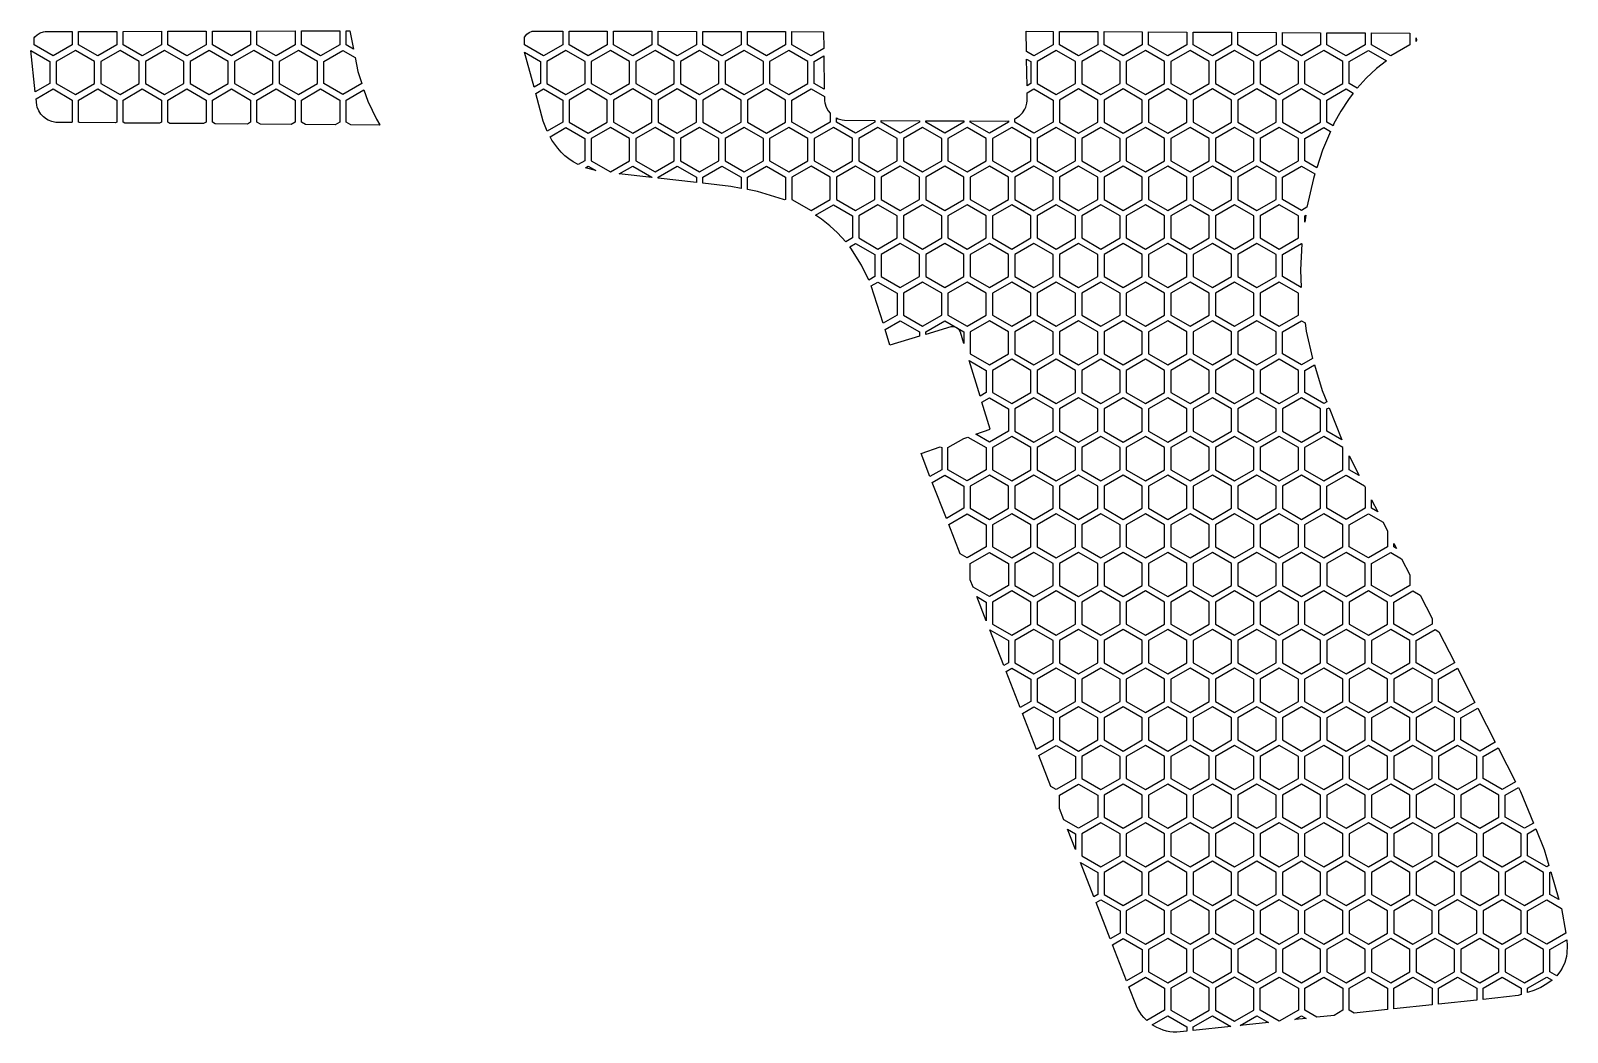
# Model space of a CAD drawing. Header units: millimetres. Extents: x 60 to 181, y -155 to -76.
import ezdxf

# ---------------------------------------------------------------- set-up
doc = ezdxf.new("R2010")
doc.units = ezdxf.units.MM

# ---------------------------------------------------------------- blocks, each defined once
blk = doc.blocks.new('HEX')
blk.add_lwpolyline([(1.516, 0.875), (0, 1.75), (-1.516, 0.875), (-1.516, -0.875), (0, -1.75), (1.516, -0.875)], close=True)

msp = doc.modelspace()

# ---------------------------------------------------------------- linework, layer by layer
for points in [[(59.903, -76.311), (60.101, -76.131), (60.335, -75.995), (60.597, -75.909), (60.736, -75.888), (62.879, -75.881), (62.879, -76.94), (61.363, -77.815), (59.848, -76.94), (59.848, -76.378), (59.903, -76.311)], [(66.41, -75.871), (66.41, -76.94), (64.894, -77.815), (63.379, -76.94), (63.379, -75.88), (66.41, -75.871)], [(69.941, -75.861), (69.941, -76.94), (68.425, -77.815), (66.91, -76.94), (66.91, -75.87), (69.941, -75.861)], [(73.472, -75.85), (73.472, -76.94), (71.956, -77.815), (70.441, -76.94), (70.441, -75.859), (73.472, -75.85)], [(77.003, -75.84), (77.003, -76.94), (75.488, -77.815), (73.972, -76.94), (73.972, -75.849), (77.003, -75.84)], [(80.534, -75.83), (80.534, -76.94), (79.019, -77.815), (77.503, -76.94), (77.503, -75.839), (80.534, -75.83)], [(84.065, -75.82), (84.065, -76.94), (82.55, -77.815), (81.034, -76.94), (81.034, -75.828), (84.065, -75.82)], [(84.859, -75.817), (85.146, -77.275), (84.565, -76.94), (84.565, -75.818), (84.859, -75.817)], [(98.69, -76.32), (98.869, -76.097), (99.066, -75.955), (99.298, -75.863), (99.424, -75.839), (101.721, -75.844), (101.721, -76.94), (100.205, -77.815), (98.69, -76.94), (98.69, -76.32)], [(105.252, -75.853), (105.252, -76.94), (103.736, -77.815), (102.221, -76.94), (102.221, -75.845), (105.252, -75.853)], [(108.783, -75.861), (108.783, -76.94), (107.267, -77.815), (105.752, -76.94), (105.752, -75.854), (108.783, -75.861)], [(112.314, -75.87), (112.314, -76.94), (110.798, -77.815), (109.283, -76.94), (109.283, -75.863), (112.314, -75.87)], [(115.845, -75.879), (115.845, -76.94), (114.33, -77.815), (112.814, -76.94), (112.814, -75.871), (115.845, -75.879)], [(119.376, -75.887), (119.376, -76.94), (117.861, -77.815), (116.345, -76.94), (116.345, -75.88), (119.376, -75.887)], [(122.381, -75.894), (122.397, -77.235), (121.392, -77.815), (119.876, -76.94), (119.876, -75.888), (122.381, -75.894)], [(138.434, -75.854), (140.563, -75.865), (140.563, -76.94), (139.047, -77.815), (138.457, -77.474), (138.434, -75.854)], [(144.094, -75.882), (144.094, -76.94), (142.578, -77.815), (141.063, -76.94), (141.063, -75.867), (144.094, -75.882)], [(147.625, -75.9), (147.625, -76.94), (146.109, -77.815), (144.594, -76.94), (144.594, -75.885), (147.625, -75.9)], [(151.156, -75.918), (151.156, -76.94), (149.64, -77.815), (148.125, -76.94), (148.125, -75.903), (151.156, -75.918)], [(154.687, -75.935), (154.687, -76.94), (153.172, -77.815), (151.656, -76.94), (151.656, -75.92), (154.687, -75.935)], [(158.218, -75.953), (158.218, -76.94), (156.703, -77.815), (155.187, -76.94), (155.187, -75.938), (158.218, -75.953)], [(161.749, -75.971), (161.749, -76.94), (160.234, -77.815), (158.718, -76.94), (158.718, -75.955), (161.749, -75.971)], [(165.28, -75.988), (165.28, -76.94), (163.765, -77.815), (162.249, -76.94), (162.249, -75.973), (165.28, -75.988)], [(168.811, -76.006), (168.811, -76.94), (167.296, -77.815), (165.78, -76.94), (165.78, -75.991), (168.811, -76.006)], [(169.311, -76.387), (169.33, -76.536), (169.311, -76.667), (169.311, -76.387)], [(59.588, -77.378), (61.113, -78.248), (61.113, -79.998), (59.952, -80.668), (59.588, -77.378)], [(85.494, -79.047), (85.818, -80.005), (84.315, -80.873), (82.8, -79.998), (82.8, -78.248), (84.315, -77.373), (85.274, -77.926), (85.494, -79.047)], [(98.7, -77.523), (99.955, -78.248), (99.955, -79.998), (99.447, -80.291), (98.7, -77.523)], [(122.435, -80.456), (121.642, -79.998), (121.642, -78.248), (122.404, -77.808), (122.435, -80.456)], [(166.165, -78.819), (165.36, -79.571), (164.646, -80.362), (164.015, -79.998), (164.015, -78.248), (165.53, -77.373), (166.961, -78.199), (166.165, -78.819)], [(138.465, -78.056), (138.797, -78.248), (138.797, -79.998), (138.494, -80.173), (138.465, -78.056)], [(61.584, -83.08), (61.272, -83.018), (60.982, -82.904), (60.848, -82.828), (60.602, -82.643), (60.393, -82.417), (60.226, -82.157), (60.107, -81.866), (60.068, -81.711), (60.012, -81.211), (61.363, -80.431), (62.879, -81.306), (62.879, -83.056), (62.82, -83.09), (61.584, -83.08)], [(63.446, -83.095), (63.379, -83.056), (63.379, -81.306), (64.894, -80.431), (66.41, -81.306), (66.41, -83.056), (66.301, -83.119), (63.446, -83.095)], [(67.029, -83.125), (66.91, -83.056), (66.91, -81.306), (68.425, -80.431), (69.941, -81.306), (69.941, -83.056), (69.783, -83.147), (67.029, -83.125)], [(70.611, -83.154), (70.441, -83.056), (70.441, -81.306), (71.956, -80.431), (73.472, -81.306), (73.472, -83.056), (73.264, -83.176), (70.611, -83.154)], [(74.193, -83.184), (73.972, -83.056), (73.972, -81.306), (75.488, -80.431), (77.003, -81.306), (77.003, -83.056), (76.745, -83.205), (74.193, -83.184)], [(77.776, -83.213), (77.503, -83.056), (77.503, -81.306), (79.019, -80.431), (80.534, -81.306), (80.534, -83.056), (80.227, -83.233), (77.776, -83.213)], [(81.358, -83.243), (81.034, -83.056), (81.034, -81.306), (82.55, -80.431), (84.065, -81.306), (84.065, -83.056), (83.708, -83.262), (81.358, -83.243)], [(84.94, -83.272), (84.565, -83.056), (84.565, -81.306), (85.982, -80.488), (86.286, -81.387), (86.962, -82.811), (87.233, -83.266), (87.189, -83.291), (84.94, -83.272)], [(100.494, -83.764), (100.175, -82.985), (99.582, -80.791), (100.205, -80.431), (101.721, -81.306), (101.721, -83.056), (100.494, -83.764)], [(122.445, -81.357), (122.475, -81.531), (122.582, -81.86), (122.75, -82.156), (122.907, -82.348), (122.907, -83.056), (121.392, -83.931), (119.876, -83.056), (119.876, -81.306), (121.392, -80.431), (122.442, -81.037), (122.445, -81.357)], [(137.617, -82.753), (137.895, -82.559), (138.13, -82.317), (138.316, -82.033), (138.388, -81.878), (138.487, -81.546), (138.511, -81.372), (138.502, -80.746), (139.047, -80.431), (140.563, -81.306), (140.563, -83.056), (139.047, -83.931), (137.532, -83.056), (137.532, -82.796), (137.617, -82.753)], [(163.955, -81.261), (163.35, -82.191), (162.805, -83.172), (162.734, -83.336), (162.249, -83.056), (162.249, -81.306), (163.765, -80.431), (164.337, -80.761), (163.955, -81.261)], [(123.534, -82.784), (123.866, -82.882), (124.041, -82.907), (126.438, -82.92), (126.438, -83.056), (124.923, -83.931), (123.407, -83.056), (123.407, -82.725), (123.534, -82.784)], [(102.94, -86.419), (102.556, -86.208), (102.205, -85.972), (101.884, -85.713), (101.592, -85.432), (101.327, -85.13), (101.086, -84.81), (100.867, -84.473), (100.727, -84.207), (101.971, -83.489), (103.486, -84.364), (103.486, -86.114), (102.94, -86.419)], [(129.969, -82.94), (129.969, -83.056), (128.454, -83.931), (126.938, -83.056), (126.938, -82.923), (129.969, -82.94)], [(133.501, -82.96), (133.501, -83.056), (131.985, -83.931), (130.469, -83.056), (130.469, -82.943), (133.501, -82.96)], [(136.782, -82.979), (137.032, -82.955), (137.032, -83.056), (135.516, -83.931), (134.001, -83.056), (134.001, -82.963), (136.782, -82.979)], [(161.887, -85.267), (161.444, -86.668), (160.484, -86.114), (160.484, -84.364), (161.999, -83.489), (162.532, -83.796), (161.887, -85.267)], [(103.627, -86.703), (103.533, -86.664), (103.736, -86.547), (104.333, -86.892), (103.627, -86.703)], [(106.202, -87.162), (107.267, -86.547), (108.783, -87.422), (108.783, -87.449), (106.202, -87.162)], [(109.283, -87.504), (109.283, -87.422), (110.798, -86.547), (112.314, -87.422), (112.314, -87.841), (109.283, -87.504)], [(115.031, -88.143), (112.814, -87.896), (112.814, -87.422), (114.33, -86.547), (115.845, -87.422), (115.845, -88.302), (115.031, -88.143)], [(119.195, -89.174), (117.144, -88.557), (116.345, -88.401), (116.345, -87.422), (117.861, -86.547), (119.376, -87.422), (119.376, -89.172), (119.299, -89.216), (119.195, -89.174)], [(161.177, -87.511), (160.667, -89.797), (160.234, -90.047), (158.718, -89.172), (158.718, -87.422), (160.234, -86.547), (161.289, -87.156), (161.177, -87.511)], [(124.136, -92.54), (123.494, -91.833), (122.886, -91.274), (122.214, -90.75), (121.729, -90.43), (123.157, -89.605), (124.673, -90.48), (124.673, -92.23), (124.136, -92.54)], [(160.484, -90.978), (160.484, -90.48), (160.566, -90.433), (160.484, -90.978)], [(125.397, -94.386), (124.543, -93.049), (124.452, -92.935), (124.923, -92.663), (126.438, -93.538), (126.438, -95.288), (125.965, -95.561), (125.397, -94.386)], [(160.141, -94.763), (160.209, -96.149), (158.718, -95.288), (158.718, -93.538), (160.234, -92.663), (160.262, -92.68), (160.141, -94.763)], [(126.158, -96.027), (126.688, -95.721), (128.204, -96.596), (128.204, -98.346), (127.095, -98.986), (126.158, -96.027)], [(127.64, -100.706), (127.25, -99.474), (128.454, -98.779), (129.969, -99.654), (129.969, -100.01), (127.64, -100.706)], [(133.229, -99.685), (133.121, -99.508), (132.972, -99.373), (132.854, -99.31), (132.725, -99.271), (132.521, -99.259), (132.452, -99.269), (130.469, -99.861), (130.469, -99.654), (131.985, -98.779), (133.501, -99.654), (133.501, -100.574), (133.229, -99.685)], [(160.611, -99.603), (161.114, -101.771), (160.234, -102.279), (158.718, -101.404), (158.718, -99.654), (160.234, -98.779), (160.515, -98.941), (160.611, -99.603)], [(133.916, -101.933), (135.266, -102.712), (135.266, -104.462), (134.776, -104.745), (133.916, -101.933)], [(161.881, -104.319), (162.233, -105.202), (161.999, -105.337), (160.484, -104.462), (160.484, -102.712), (161.251, -102.269), (161.881, -104.319)], [(135.578, -107.366), (134.926, -105.236), (135.516, -104.895), (137.032, -105.77), (137.032, -107.52), (135.516, -108.395), (134.435, -107.771), (135.578, -107.366)], [(163.43, -108.202), (162.249, -107.52), (162.249, -105.77), (162.42, -105.671), (163.43, -108.202)], [(133.815, -107.991), (135.266, -108.828), (135.266, -110.578), (133.751, -111.453), (132.235, -110.578), (132.235, -108.828), (133.479, -108.11), (133.815, -107.991)], [(130.106, -109.305), (131.627, -108.766), (131.735, -108.828), (131.735, -110.578), (130.81, -111.112), (130.106, -109.305)], [(164.799, -111.031), (164.015, -110.578), (164.015, -109.494), (164.799, -111.031)], [(130.994, -111.583), (131.985, -111.011), (133.501, -111.886), (133.501, -113.636), (132.107, -114.44), (130.994, -111.583)], [(165.28, -111.974), (165.28, -113.636), (163.765, -114.511), (162.249, -113.636), (162.249, -111.886), (163.765, -111.011), (165.217, -111.849), (165.28, -111.974)], [(166.274, -113.921), (165.78, -113.636), (165.78, -112.954), (166.274, -113.921)], [(132.291, -114.912), (133.751, -114.069), (135.266, -114.944), (135.266, -116.694), (133.751, -117.569), (133.204, -117.253), (132.291, -114.912)], [(167.046, -115.435), (167.046, -116.694), (165.53, -117.569), (164.015, -116.694), (164.015, -114.944), (165.53, -114.069), (166.691, -114.739), (167.046, -115.435)], [(167.748, -116.811), (167.546, -116.694), (167.546, -116.415), (167.748, -116.811)], [(134.001, -119.298), (134.001, -118.002), (135.516, -117.127), (137.032, -118.002), (137.032, -119.752), (135.516, -120.627), (134.229, -119.884), (134.001, -119.298)], [(168.811, -118.895), (168.811, -119.752), (167.296, -120.627), (165.78, -119.752), (165.78, -118.002), (167.296, -117.127), (168.166, -117.629), (168.811, -118.895)], [(170.577, -122.355), (170.577, -122.81), (169.061, -123.685), (167.546, -122.81), (167.546, -121.06), (169.061, -120.185), (169.64, -120.519), (170.577, -122.355)], [(134.519, -120.629), (135.266, -121.06), (135.266, -122.545), (134.519, -120.629)], [(135.545, -123.26), (137.032, -124.118), (137.032, -125.868), (136.648, -126.09), (135.545, -123.26)], [(172.342, -125.816), (172.342, -125.868), (170.827, -126.743), (169.311, -125.868), (169.311, -124.118), (170.827, -123.243), (171.115, -123.409), (172.342, -125.816)], [(136.831, -126.561), (137.282, -126.301), (138.797, -127.176), (138.797, -128.926), (137.945, -129.418), (136.831, -126.561)], [(173.97, -129.006), (172.592, -129.801), (171.077, -128.926), (171.077, -127.176), (172.591, -126.302), (173.97, -129.006)], [(138.129, -129.889), (139.047, -129.359), (140.563, -130.234), (140.563, -131.984), (139.242, -132.746), (138.129, -129.889)], [(175.577, -132.155), (174.358, -132.859), (172.842, -131.984), (172.842, -130.234), (174.198, -129.452), (175.577, -132.155)], [(139.426, -133.218), (140.813, -132.417), (142.328, -133.292), (142.328, -135.042), (140.813, -135.917), (140.381, -135.668), (139.426, -133.218)], [(177.184, -135.305), (176.124, -135.917), (174.608, -135.042), (174.608, -133.292), (175.804, -132.601), (177.184, -135.305)], [(141.063, -137.417), (141.063, -136.35), (142.578, -135.475), (144.094, -136.35), (144.094, -138.1), (142.578, -138.975), (141.406, -138.299), (141.063, -137.417)], [(177.57, -136.062), (178.599, -138.565), (177.889, -138.975), (176.374, -138.1), (176.374, -136.35), (177.411, -135.751), (177.57, -136.062)], [(141.697, -139.044), (142.328, -139.408), (142.328, -140.664), (141.697, -139.044)], [(179.464, -140.669), (179.832, -141.931), (179.655, -142.033), (178.139, -141.158), (178.139, -139.408), (178.791, -139.032), (179.464, -140.669)], [(142.722, -141.674), (144.094, -142.466), (144.094, -144.216), (143.783, -144.396), (142.722, -141.674)], [(180.618, -144.628), (179.905, -144.216), (179.905, -142.466), (179.976, -142.425), (180.618, -144.628)], [(143.967, -144.867), (144.344, -144.649), (145.859, -145.524), (145.859, -147.274), (145.08, -147.724), (143.967, -144.867)], [(180.82, -145.322), (181.166, -147.277), (179.655, -148.149), (178.139, -147.274), (178.139, -145.524), (179.655, -144.649), (180.82, -145.322)], [(145.264, -148.195), (146.109, -147.707), (147.625, -148.582), (147.625, -150.332), (146.377, -151.052), (145.264, -148.195)], [(181.282, -148.294), (181.255, -148.859), (181.215, -149.123), (181.083, -149.615), (180.883, -150.062), (180.758, -150.27), (180.46, -150.653), (179.905, -150.332), (179.905, -148.582), (181.245, -147.808), (181.282, -148.294)], [(147.987, -154.201), (147.742, -153.956), (147.572, -153.75), (147.418, -153.531), (147.279, -153.3), (147.158, -153.056), (146.561, -151.524), (147.875, -150.765), (149.39, -151.64), (149.39, -153.39), (147.987, -154.201)], [(158.458, -154.26), (156.953, -153.39), (156.953, -151.64), (158.468, -150.765), (159.984, -151.64), (159.984, -153.39), (158.458, -154.26)], [(161.435, -153.94), (160.484, -153.39), (160.484, -151.64), (161.999, -150.765), (163.515, -151.64), (163.515, -153.39), (162.821, -153.791), (161.435, -153.94)], [(164.412, -153.62), (164.015, -153.39), (164.015, -151.64), (165.53, -150.765), (167.046, -151.64), (167.046, -153.337), (164.412, -153.62)], [(167.546, -153.283), (167.546, -151.64), (169.061, -150.765), (170.577, -151.64), (170.577, -152.957), (167.546, -153.283)], [(171.077, -152.903), (171.077, -151.64), (172.592, -150.765), (174.108, -151.64), (174.108, -152.578), (171.077, -152.903)], [(177.385, -152.225), (174.608, -152.524), (174.608, -151.64), (176.124, -150.765), (177.639, -151.64), (177.639, -152.144), (177.385, -152.225)], [(179.671, -151.307), (179.186, -151.581), (178.642, -151.824), (178.139, -151.985), (178.139, -151.64), (179.655, -150.765), (180.08, -151.011), (179.671, -151.307)], [(150.348, -155.131), (150.073, -155.119), (149.802, -155.086), (149.538, -155.032), (149.28, -154.959), (149.03, -154.867), (148.788, -154.757), (148.41, -154.534), (149.64, -153.823), (151.156, -154.698), (151.156, -155.044), (150.348, -155.131)], [(151.656, -154.991), (151.656, -154.698), (153.172, -153.823), (154.638, -154.67), (151.656, -154.991)], [(155.372, -154.591), (156.703, -153.823), (157.615, -154.35), (155.372, -154.591)], [(159.711, -154.125), (160.234, -153.823), (160.592, -154.03), (159.711, -154.125)]]:
    msp.add_lwpolyline(points, close=True)

# ---------------------------------------------------------------- block references
for p in [(63.129, -79.123), (66.66, -79.123), (70.191, -79.123), (73.722, -79.123), (77.253, -79.123), (80.784, -79.123), (101.971, -79.123), (105.502, -79.123), (109.033, -79.123), (112.564, -79.123), (116.095, -79.123), (119.626, -79.123), (140.813, -79.123), (144.344, -79.123), (147.875, -79.123), (151.406, -79.123), (154.937, -79.123), (158.468, -79.123), (161.999, -79.123), (103.736, -82.181), (107.267, -82.181), (110.798, -82.181), (114.33, -82.181), (117.861, -82.181), (142.578, -82.181), (146.109, -82.181), (149.64, -82.181), (153.172, -82.181), (156.703, -82.181), (160.234, -82.181), (105.502, -85.239), (109.033, -85.239), (112.564, -85.239), (116.095, -85.239), (119.626, -85.239), (123.157, -85.239), (126.688, -85.239), (130.219, -85.239), (133.751, -85.239), (137.282, -85.239), (140.813, -85.239), (144.344, -85.239), (147.875, -85.239), (151.406, -85.239), (154.937, -85.239), (158.468, -85.239), (121.392, -88.297), (124.923, -88.297), (128.454, -88.297), (131.985, -88.297), (135.516, -88.297), (139.047, -88.297), (142.578, -88.297), (146.109, -88.297), (149.64, -88.297), (153.172, -88.297), (156.703, -88.297), (126.688, -91.355), (130.219, -91.355), (133.751, -91.355), (137.282, -91.355), (140.813, -91.355), (144.344, -91.355), (147.875, -91.355), (151.406, -91.355), (154.937, -91.355), (158.468, -91.355), (128.454, -94.413), (131.985, -94.413), (135.516, -94.413), (139.047, -94.413), (142.578, -94.413), (146.109, -94.413), (149.64, -94.413), (153.172, -94.413), (156.703, -94.413), (130.219, -97.471), (133.751, -97.471), (137.282, -97.471), (140.813, -97.471), (144.344, -97.471), (147.875, -97.471), (151.406, -97.471), (154.937, -97.471), (158.468, -97.471), (135.516, -100.529), (139.047, -100.529), (142.578, -100.529), (146.109, -100.529), (149.64, -100.529), (153.172, -100.529), (156.703, -100.529), (137.282, -103.587), (140.813, -103.587), (144.344, -103.587), (147.875, -103.587), (151.406, -103.587), (154.937, -103.587), (158.468, -103.587), (139.047, -106.645), (142.578, -106.645), (146.109, -106.645), (149.64, -106.645), (153.172, -106.645), (156.703, -106.645), (160.234, -106.645), (137.282, -109.703), (140.813, -109.703), (144.344, -109.703), (147.875, -109.703), (151.406, -109.703), (154.937, -109.703), (158.468, -109.703), (161.999, -109.703), (135.516, -112.761), (139.047, -112.761), (142.578, -112.761), (146.109, -112.761), (149.64, -112.761), (153.172, -112.761), (156.703, -112.761), (160.234, -112.761), (137.282, -115.819), (140.813, -115.819), (144.344, -115.819), (147.875, -115.819), (151.406, -115.819), (154.937, -115.819), (158.468, -115.819), (161.999, -115.819), (139.047, -118.877), (142.578, -118.877), (146.109, -118.877), (149.64, -118.877), (153.172, -118.877), (156.703, -118.877), (160.234, -118.877), (163.765, -118.877), (137.282, -121.935), (140.813, -121.935), (144.344, -121.935), (147.875, -121.935), (151.406, -121.935), (154.937, -121.935), (158.468, -121.935), (161.999, -121.935), (165.53, -121.935), (139.047, -124.993), (142.578, -124.993), (146.109, -124.993), (149.64, -124.993), (153.172, -124.993), (156.703, -124.993), (160.234, -124.993), (163.765, -124.993), (167.296, -124.993), (140.813, -128.051), (144.344, -128.051), (147.875, -128.051), (151.406, -128.051), (154.937, -128.051), (158.468, -128.051), (161.999, -128.051), (165.53, -128.051), (169.061, -128.051), (142.578, -131.109), (146.109, -131.109), (149.64, -131.109), (153.172, -131.109), (156.703, -131.109), (160.234, -131.109), (163.765, -131.109), (167.296, -131.109), (170.827, -131.109), (144.344, -134.167), (147.875, -134.167), (151.406, -134.167), (154.937, -134.167), (158.468, -134.167), (161.999, -134.167), (165.53, -134.167), (169.061, -134.167), (172.592, -134.167), (146.109, -137.225), (149.64, -137.225), (153.172, -137.225), (156.703, -137.225), (160.234, -137.225), (163.765, -137.225), (167.296, -137.225), (170.827, -137.225), (174.358, -137.225), (144.344, -140.283), (147.875, -140.283), (151.406, -140.283), (154.937, -140.283), (158.468, -140.283), (161.999, -140.283), (165.53, -140.283), (169.061, -140.283), (172.592, -140.283), (176.124, -140.283), (146.109, -143.341), (149.64, -143.341), (153.172, -143.341), (156.703, -143.341), (160.234, -143.341), (163.765, -143.341), (167.296, -143.341), (170.827, -143.341), (174.358, -143.341), (177.889, -143.341), (147.875, -146.399), (151.406, -146.399), (154.937, -146.399), (158.468, -146.399), (161.999, -146.399), (165.53, -146.399), (169.061, -146.399), (172.592, -146.399), (176.124, -146.399), (149.64, -149.457), (153.172, -149.457), (156.703, -149.457), (160.234, -149.457), (163.765, -149.457), (167.296, -149.457), (170.827, -149.457), (174.358, -149.457), (177.889, -149.457), (151.406, -152.515), (154.937, -152.515)]:
    msp.add_blockref('HEX', p)

doc.saveas('drawing.dxf')
